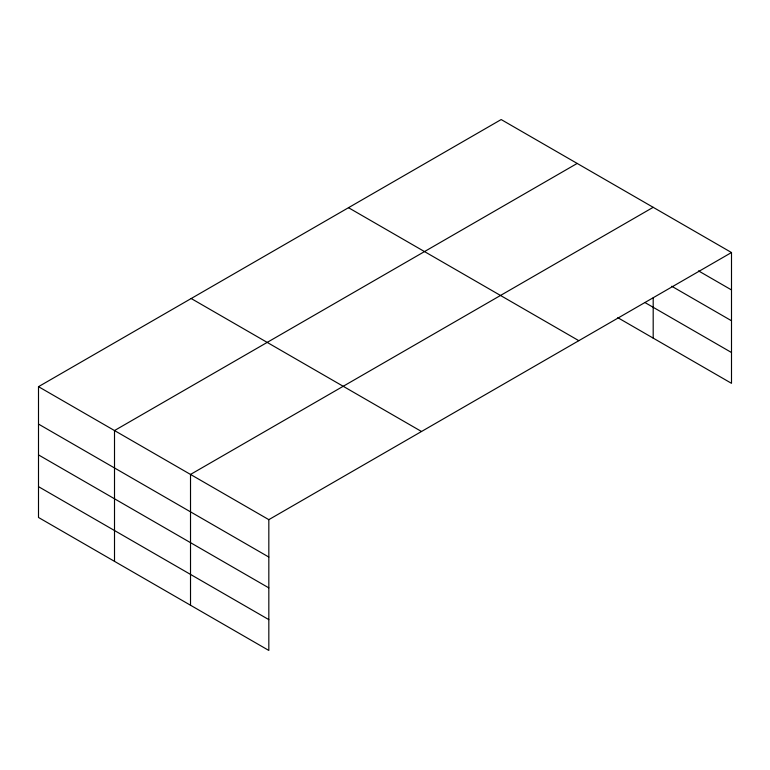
<?xml version="1.0" encoding="UTF-8"?>
<svg xmlns="http://www.w3.org/2000/svg" width="770" height="770" viewBox="0 0 770 770"><rect width="100%" height="100%" fill="white"/><g stroke="black" fill="none" stroke-linecap="round" stroke-linejoin="round"><path stroke-width="1.16" d="M731.5 252.531L501.174 119.552L38.5 386.675L38.5 517.469L268.826 650.448L268.826 519.654L731.5 252.531L731.5 383.325L617.79 317.673M577.182 163.433L114.509 430.555L114.509 561.359M653.191 207.313L190.517 474.436L190.517 605.239M698.525 270.896L731.5 289.934M671.738 286.248L731.5 320.753M644.856 302.485L731.5 352.506M348.492 207.698L578.819 340.677M191.181 298.519L421.508 431.498M38.5 386.675L268.826 519.654M38.5 424.078L268.826 557.057M38.5 454.897L268.826 587.876M38.5 486.65L268.826 619.629M653.191 297.884L653.191 338.117"/></g></svg>
